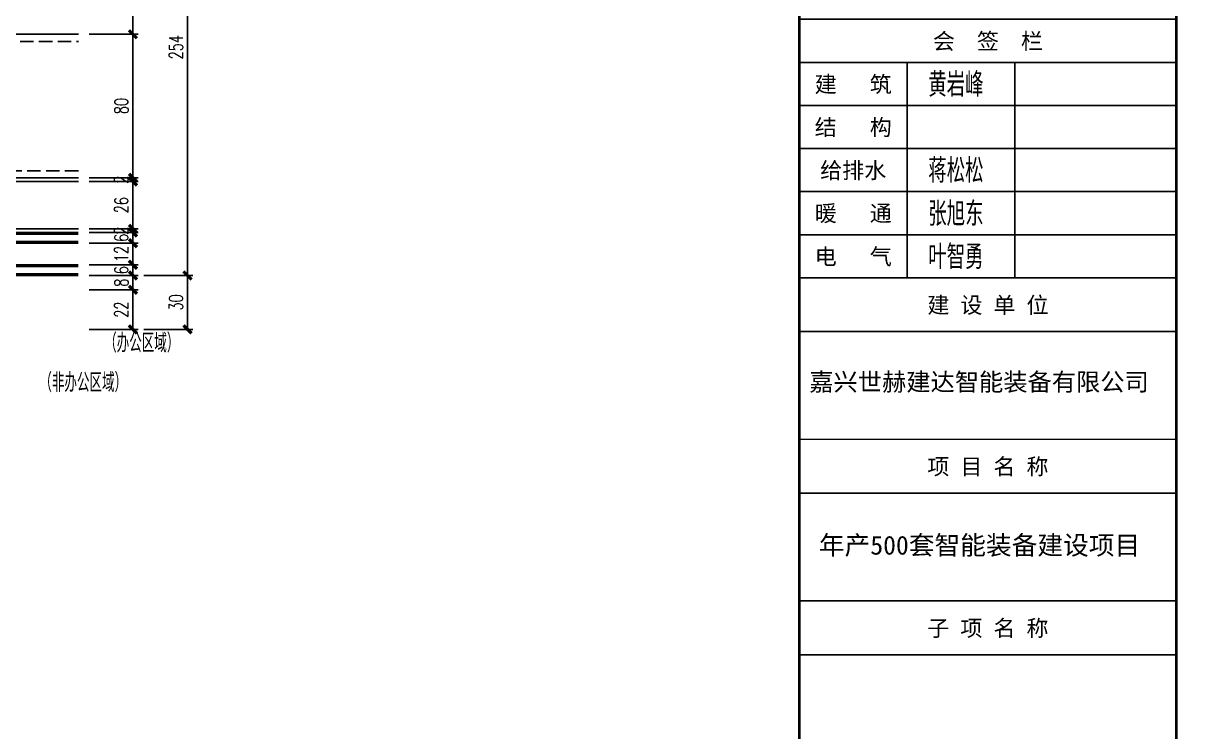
# Model space of a CAD drawing. Extents: x -160106 to 966792, y -663931 to 1550022.
# Drawn here: x -90693 to -90036, y -86298 to -85904 of the extents above; entities that cross this region are included whole.
import ezdxf
from ezdxf.enums import TextEntityAlignment as Align
from ezdxf.xclip import XClip

# ---------------------------------------------------------------- set-up
doc = ezdxf.new("R2010")
doc.units = 0
doc.linetypes.add('ZN-DASH', pattern=[0.35, 0.25, -0.1])
for name, color, linetype in [('!ZN1-填充-8', 8, 'Continuous'), ('!ZN1-文字-7', 7, 'Continuous'), ('!ZN3-玻璃幕墙-4', 4, 'Continuous'), ('!ZN4-焊缝-8', 8, 'Continuous'), ('!ZN4-辅助材料-1', 1, 'Continuous'), ('!ZN5-钢材投影-40', 40, 'Continuous'), ('!ZN5-铝材投影-112', 112, 'Continuous'), ('!ZN6-虚线-8', 8, 'ZN-DASH'), ('0-cxFrame', 155, 'Continuous'), ('20剖面图$0$A-HATCH-1', 252, 'Continuous'), ('20剖面图$0$AS-COLN', 6, 'Continuous'), ('DIM', 173, 'Continuous'), ('qianming', 155, 'Continuous'), ('焊缝', 8, 'Continuous')]:
    doc.layers.add(name, color=color, linetype=linetype)
doc.layers.add('0-cxText', color=131, linetype='Continuous', lineweight=25)
doc.styles.add('BZHZ', font='bzxw', dxfattribs={"width": 0.8, "bigfont": 'bzhz'})
doc.styles.add('cx_biaoti', font='')
doc.styles.add('cx_tuming', font='simhei.ttf')
doc.styles.add('cx_tuqian1', font='')
doc.styles.add('DHTEXT-1', font='ROMANS.shx', dxfattribs={"width": 0.7, "bigfont": 'CHINESE.shx'})
doc.styles.add('ZNTextStyle', font='ROMANS.shx', dxfattribs={"width": 0.7, "bigfont": 'CHINESE.shx'})
doc.styles.add('黑体', font='simhei.ttf', dxfattribs={"height": 12})
doc.styles.get('cx_biaoti').set_extended_font_data('SimSun')
doc.styles.get('cx_tuqian1').set_extended_font_data('SimSun')
doc.dimstyles.new('ZN3', dxfattribs={"dimscale": 3, "dimtxt": 2.5, "dimasz": 1.5, "dimexe": 1, "dimexo": 2, "dimgap": 0.9, "dimtad": 1, "dimdec": 0, "dimdsep": 46, "dimtxsty": 'DHTEXT-1', "dimblk": 'ARCHTICK', "dimcen": 2.5, "dimclrd": 173, "dimclre": 173, "dimclrt": 7, "dimazin": 2, "dimtfac": 1, "dimtix": 1, "dimtmove": 2, "dimatfit": 3, "dimfxl": 0, "dimarcsym": 0})

# ---------------------------------------------------------------- blocks, each defined once
blk = doc.blocks.new('*U798')
at = {"layer": '!ZN4-焊缝-8', "ltscale": 20}
h = blk.add_hatch(color=8, dxfattribs=at)
h.dxf.hatch_style = 1
h.paths.add_polyline_path([(4, 80, 0.414214), (0, 84), (0, 80)])
blk.add_lwpolyline([(0, 80), (4, 80, 0.414214), (0, 84)], format="xyb", close=True, dxfattribs=at)
at = {"layer": '!ZN5-钢材投影-40', "ltscale": 0.3}
for p, q in [((0, 80), (284.46, 80)), ((0, 0), (284.46, 0))]:
    blk.add_line(p, q, dxfattribs=at)
at = {"layer": '!ZN5-铝材投影-112'}
for p, q in [((0, -2), (284.46, -2)), ((0.3, -28.4), (284.46, -28.4))]:
    blk.add_line(p, q, dxfattribs=at)
at = {"layer": '!ZN6-虚线-8', "ltscale": 30}
for p, q in [((0, 76), (284.46, 76)), ((284.46, 4), (0, 4))]:
    blk.add_line(p, q, dxfattribs=at)
at = {"layer": '焊缝', "ltscale": 100}
blk.add_lwpolyline([(0, 80, -0.57735), (3.47, 74, 0.267949), (0, 76, -0.57735), (3.47, 70, 0.267949), (0, 72, -0.57735), (3.47, 66, 0.267949), (0, 68, -0.57735), (3.47, 62, 0.267949), (0, 64, -0.57735), (3.47, 58, 0.267949), (0, 60, -0.57735), (3.47, 54, 0.267949), (0, 56, -0.57735), (3.47, 50, 0.267949), (0, 52, -0.57735), (3.47, 46, 0.267949), (0, 48, -0.57735), (3.47, 42, 0.267949), (0, 44, -0.57735), (3.47, 38, 0.267949), (0, 40, -0.57735), (3.47, 34, 0.267949), (0, 36, -0.57735), (3.47, 30, 0.267949), (0, 32, -0.57735), (3.47, 26, 0.267949), (0, 28, -0.57735), (3.47, 22, 0.267949), (0, 24, -0.57735), (3.47, 18, 0.267949), (0, 20, -0.57735), (3.47, 14, 0.267949), (0, 16, -0.57735), (3.47, 10, 0.267949), (0, 12, -0.57735), (3.47, 6, 0.267949), (0, 8, -1), (0, 0, -1)], format="xyb", dxfattribs=at)
blk = doc.blocks.new('zjcx_lan_huiqian(Dragon)')
for p, q in [((-7000, -800), (0, -800)), ((-5000, -800), (-5000, -4800)), ((-3000, -800), (-3000, -4800)), ((-7000, -1600), (0, -1600)), ((-7000, -2400), (0, -2400)), ((-7000, -3200), (0, -3200)), ((-7000, -4000), (0, -4000))]:
    blk.add_line(p, q)
at = {"const_width": 30}
blk.add_lwpolyline([(-7000, 0), (0, 0)], dxfattribs=at)
blk.add_lwpolyline([(-7000, 0), (0, 0), (0, -4800), (-7000, -4800)], close=True, dxfattribs=at)
at = {"style": 'cx_biaoti'}
for s, p in [('会  签  栏', (-3500, -400)), ('建   筑', (-6000, -1200)), ('结   构', (-6000, -2000)), ('给排水', (-6000, -2800)), ('暖   通', (-6000, -3600)), ('电   气', (-6000, -4400))]:
    blk.add_text(s, height=300, dxfattribs=at).set_placement(p, align=Align.MIDDLE)
blk = doc.blocks.new('T-汇签(Dragon)')
at = {"layer": '0-cxFrame'}
blk.add_blockref('zjcx_lan_huiqian(Dragon)', (0, 0), dxfattribs=at)
at = {"layer": 'qianming', "style": 'BZHZ', "width": 0.8}
for s, p in [('黄岩峰', (-4094, -1189)), ('蒋松松', (-4094, -2789)), ('张旭东', (-4094, -3589)), ('叶智勇', (-4094, -4389))]:
    blk.add_text(s, height=450, dxfattribs=at).set_placement(p, align=Align.MIDDLE)
blk = doc.blocks.new('zjcx_lan_xiangmu(Dragon)')
for p, q in [((-7000, 9000), (0, 9000)), ((-7000, 6000), (0, 6000)), ((-7000, 3000), (0, 3000)), ((-5000, 1000), (-5000, 0))]:
    blk.add_line(p, q)
at = {"const_width": 30}
for points in [[(-7000, 10000), (0, 10000)], [(-7000, 7000), (0, 7000)], [(-7000, 7000), (0, 7000)], [(-7000, 4000), (0, 4000)], [(-7000, 4000), (0, 4000)], [(-7000, 1000), (0, 1000)], [(-7000, 0), (0, 0)]]:
    blk.add_lwpolyline(points, dxfattribs=at)
blk.add_lwpolyline([(-7000, 10000), (0, 10000), (0, 0), (-7000, 0)], close=True)
at = {"style": 'cx_biaoti'}
for s, p in [('建 设 单 位', (-3500, 9500)), ('项 目 名 称', (-3500, 6500)), ('子 项 名 称', (-3500, 3500)), ('工程编号', (-6013, 500))]:
    blk.add_text(s, height=300, dxfattribs=at).set_placement(p, align=Align.MIDDLE)
blk = doc.blocks.new('T-项目(Dragon)')
blk.add_blockref('zjcx_lan_xiangmu(Dragon)', (0, 0))
at = {"color": 3, "style": 'cx_tuming'}
for s, height, p in [('嘉兴世赫建达智能装备有限公司', 330, (-6816, 7901)), ('年产500套智能装备建设项目 ', 350, (-6638, 4859))]:
    blk.add_text(s, height=height, dxfattribs=at).set_placement(p)
blk = doc.blocks.new('zjcx_T2(Dragon)')
at = {"layer": '0-cxFrame', "const_width": 50}
blk.add_lwpolyline([(-7000, 40000), (0, 40000), (0, 0), (-7000, 0)], close=True, dxfattribs=at)
at = {"layer": '0-cxFrame'}
for name, p in [('T-汇签(Dragon)', (0, 29800)), ('T-项目(Dragon)', (0, 15000))]:
    blk.add_blockref(name, p, dxfattribs=at)
blk = doc.blocks.new('TK22.A2 L(Dragon)')
at = {"layer": '0-cxFrame', "const_width": 0.5}
for points in [[(-80, 10), (-574, 10), (-574, 410), (-80, 410)], [(-10, 10), (-80, 10), (-80, 410), (-10, 410)]]:
    blk.add_lwpolyline(points, close=True, dxfattribs=at)
at = {"layer": '0-cxFrame', "xscale": 0.01, "yscale": 0.01, "zscale": 0.01}
blk.add_blockref('zjcx_T2(Dragon)', (-10, 10), dxfattribs=at)
at = {"style": '黑体', "flags": 4}
blk.add_attdef('图幅', text='', height=3.3, dxfattribs=at).set_placement((-40, 3), align=Align.RIGHT)
at = {"layer": '0-cxText', "flags": 4}
for tag, height, style, p in [('建设单位', 3.5, 'cx_tuming', (-45, 240)), ('项目名称', 3.5, 'cx_tuming', (-45, 210)), ('子项名称', 3.5, 'cx_tuming', (-45, 180)), ('工程编号', 3.3, 'cx_tuqian1', (-35, 165)), ('图名1', 3.5, 'cx_tuming', (-45, 87)), ('图名2', 3.5, 'cx_tuming', (-45, 79)), ('图名3', 3.5, 'cx_tuming', (-45, 71)), ('出图日期', 3.3, 'cx_tuqian1', (-39, 60)), ('专业', 3.3, 'cx_tuqian1', (-55, 52)), ('版次', 3.3, 'cx_tuqian1', (-20, 44)), ('图号', 3.3, 'cx_tuqian1', (-55, 44))]:
    blk.add_attdef(tag, text='', height=height, dxfattribs=dict(at, style=style)).set_placement(p, align=Align.MIDDLE)
at = {"layer": 'Defpoints', "color": 6, "flags": 4}
for tag, height, style, p in [('tufu', 3.3, '黑体', (-12, 12)), ('dwfname', 4, 'cx_tuqian1', (-80, 3))]:
    blk.add_attdef(tag, text='', height=height, dxfattribs=dict(at, style=style)).set_placement(p, align=Align.RIGHT)
blk = doc.blocks.new('_ArchTick')
at = {"color": 0, "linetype": 'ByBlock', "const_width": 0.4}
blk.add_lwpolyline([(-0.5, -0.5), (0.5, 0.5)], dxfattribs=at)
blk = doc.blocks.new('*D1100')
at = {"layer": 'Defpoints', "color": 0, "ltscale": 30, "transparency": 16777216}
for p in [(-90662.94, -86037.93), (-90632.53, -86037.93), (-90662.94, -86043.93)]:
    blk.add_point(p, dxfattribs=at)
at = {"layer": 'DIM', "color": 173, "linetype": 'ByBlock', "lineweight": -2, "ltscale": 30, "transparency": 16777216}
for p, q in [((-90632.53, -86037.93), (-90632.53, -86033.43)), ((-90656.94, -86037.93), (-90629.53, -86037.93)), ((-90632.53, -86043.93), (-90632.53, -86037.93)), ((-90656.94, -86043.93), (-90629.53, -86043.93)), ((-90632.53, -86043.93), (-90632.53, -86048.43))]:
    blk.add_line(p, q, dxfattribs=at)
at = {"layer": 'DIM', "color": 173, "lineweight": -2, "ltscale": 30, "transparency": 16777216, "xscale": 4.5, "yscale": 4.5, "zscale": 4.5}
for p, rotation in [((-90632.53, -86037.93), 270), ((-90632.53, -86043.93), 90)]:
    blk.add_blockref('_ArchTick', p, dxfattribs=dict(at, rotation=rotation))
at = {"layer": 'DIM', "color": 7, "ltscale": 30, "transparency": 16777216, "insert": (-90638.98, -86040.93), "char_height": 7.5, "attachment_point": 5, "rotation": 90, "style": 'DHTEXT-1'}
blk.add_mtext('6', dxfattribs=at)
blk = doc.blocks.new('*D1101')
at = {"layer": 'Defpoints', "color": 0, "ltscale": 30, "transparency": 16777216}
for p in [(-90662.94, -86025.93), (-90662.94, -86037.93), (-90632.53, -86037.93)]:
    blk.add_point(p, dxfattribs=at)
at = {"layer": 'DIM', "color": 173, "linetype": 'ByBlock', "lineweight": -2, "ltscale": 30, "transparency": 16777216}
for p, q in [((-90632.53, -86025.93), (-90632.53, -86021.43)), ((-90656.94, -86025.93), (-90629.53, -86025.93)), ((-90632.53, -86025.93), (-90632.53, -86037.93)), ((-90656.94, -86037.93), (-90629.53, -86037.93)), ((-90632.53, -86037.93), (-90632.53, -86042.43))]:
    blk.add_line(p, q, dxfattribs=at)
at = {"layer": 'DIM', "color": 173, "lineweight": -2, "ltscale": 30, "transparency": 16777216, "xscale": 4.5, "yscale": 4.5, "zscale": 4.5}
for p, rotation in [((-90632.53, -86025.93), 270), ((-90632.53, -86037.93), 90)]:
    blk.add_blockref('_ArchTick', p, dxfattribs=dict(at, rotation=rotation))
at = {"layer": 'DIM', "color": 7, "ltscale": 30, "transparency": 16777216, "insert": (-90638.98, -86031.93), "char_height": 7.5, "attachment_point": 5, "rotation": 90, "style": 'DHTEXT-1'}
blk.add_mtext('12', dxfattribs=at)
blk = doc.blocks.new('*D1102')
at = {"layer": 'Defpoints', "color": 0, "ltscale": 30, "transparency": 16777216}
for p in [(-90662.94, -86019.93), (-90632.53, -86019.93), (-90662.94, -86025.93)]:
    blk.add_point(p, dxfattribs=at)
at = {"layer": 'DIM', "color": 173, "linetype": 'ByBlock', "lineweight": -2, "ltscale": 30, "transparency": 16777216}
for p, q in [((-90632.53, -86019.93), (-90632.53, -86015.43)), ((-90656.94, -86019.93), (-90629.53, -86019.93)), ((-90632.53, -86025.93), (-90632.53, -86019.93)), ((-90656.94, -86025.93), (-90629.53, -86025.93)), ((-90632.53, -86025.93), (-90632.53, -86030.43))]:
    blk.add_line(p, q, dxfattribs=at)
at = {"layer": 'DIM', "color": 173, "lineweight": -2, "ltscale": 30, "transparency": 16777216, "xscale": 4.5, "yscale": 4.5, "zscale": 4.5}
for p, rotation in [((-90632.53, -86019.93), 270), ((-90632.53, -86025.93), 90)]:
    blk.add_blockref('_ArchTick', p, dxfattribs=dict(at, rotation=rotation))
at = {"layer": 'DIM', "color": 7, "ltscale": 30, "transparency": 16777216, "insert": (-90638.98, -86022.93), "char_height": 7.5, "attachment_point": 5, "rotation": 90, "style": 'DHTEXT-1'}
blk.add_mtext('6', dxfattribs=at)
blk = doc.blocks.new('*D1103')
at = {"layer": 'Defpoints', "color": 0, "ltscale": 30, "transparency": 16777216}
for p in [(-90662.94, -86017.93), (-90662.94, -86019.93), (-90632.53, -86019.93)]:
    blk.add_point(p, dxfattribs=at)
at = {"layer": 'DIM', "color": 173, "linetype": 'ByBlock', "lineweight": -2, "ltscale": 30, "transparency": 16777216}
for p, q in [((-90632.53, -86017.93), (-90632.53, -86013.43)), ((-90656.94, -86017.93), (-90629.53, -86017.93)), ((-90656.94, -86019.93), (-90629.53, -86019.93)), ((-90632.53, -86017.93), (-90632.53, -86019.93)), ((-90632.53, -86019.93), (-90632.53, -86024.43))]:
    blk.add_line(p, q, dxfattribs=at)
at = {"layer": 'DIM', "color": 173, "lineweight": -2, "ltscale": 30, "transparency": 16777216, "xscale": 4.5, "yscale": 4.5, "zscale": 4.5}
for p, rotation in [((-90632.53, -86017.93), 270), ((-90632.53, -86019.93), 90)]:
    blk.add_blockref('_ArchTick', p, dxfattribs=dict(at, rotation=rotation))
at = {"layer": 'DIM', "color": 7, "ltscale": 30, "transparency": 16777216, "insert": (-90638.98, -86018.93), "char_height": 7.5, "attachment_point": 5, "rotation": 90, "style": 'DHTEXT-1'}
blk.add_mtext('2', dxfattribs=at)
blk = doc.blocks.new('*D1104')
at = {"layer": 'Defpoints', "color": 0, "ltscale": 30, "transparency": 16777216}
for p in [(-90662.94, -85991.53), (-90632.53, -85991.53), (-90662.94, -86017.93)]:
    blk.add_point(p, dxfattribs=at)
at = {"layer": 'DIM', "color": 173, "linetype": 'ByBlock', "lineweight": -2, "ltscale": 30, "transparency": 16777216}
for p, q in [((-90656.94, -85991.53), (-90629.53, -85991.53)), ((-90632.53, -86017.93), (-90632.53, -85991.53)), ((-90656.94, -86017.93), (-90629.53, -86017.93))]:
    blk.add_line(p, q, dxfattribs=at)
at = {"layer": 'DIM', "color": 173, "lineweight": -2, "ltscale": 30, "transparency": 16777216, "xscale": 4.5, "yscale": 4.5, "zscale": 4.5}
for p, rotation in [((-90632.53, -85991.53), 90), ((-90632.53, -86017.93), 270)]:
    blk.add_blockref('_ArchTick', p, dxfattribs=dict(at, rotation=rotation))
at = {"layer": 'DIM', "color": 7, "ltscale": 30, "transparency": 16777216, "insert": (-90638.98, -86004.73), "char_height": 7.5, "attachment_point": 5, "rotation": 90, "style": 'DHTEXT-1'}
blk.add_mtext('26', dxfattribs=at)
blk = doc.blocks.new('*D1105')
at = {"layer": 'Defpoints', "color": 0, "ltscale": 30, "transparency": 16777216}
for p in [(-90662.94, -85989.53), (-90662.94, -85991.53), (-90632.53, -85991.53)]:
    blk.add_point(p, dxfattribs=at)
at = {"layer": 'DIM', "color": 173, "linetype": 'ByBlock', "lineweight": -2, "ltscale": 30, "transparency": 16777216}
for p, q in [((-90656.94, -85989.53), (-90629.53, -85989.53)), ((-90632.53, -85989.53), (-90632.53, -85985.03)), ((-90632.53, -85989.53), (-90632.53, -85991.53)), ((-90656.94, -85991.53), (-90629.53, -85991.53)), ((-90632.53, -85991.53), (-90632.53, -85996.03))]:
    blk.add_line(p, q, dxfattribs=at)
at = {"layer": 'DIM', "color": 173, "lineweight": -2, "ltscale": 30, "transparency": 16777216, "xscale": 4.5, "yscale": 4.5, "zscale": 4.5}
for p, rotation in [((-90632.53, -85989.53), 270), ((-90632.53, -85991.53), 90)]:
    blk.add_blockref('_ArchTick', p, dxfattribs=dict(at, rotation=rotation))
at = {"layer": 'DIM', "color": 7, "ltscale": 30, "transparency": 16777216, "insert": (-90638.98, -85990.53), "char_height": 7.5, "attachment_point": 5, "rotation": 90, "style": 'DHTEXT-1'}
blk.add_mtext('2', dxfattribs=at)
blk = doc.blocks.new('*D1106')
at = {"layer": 'Defpoints', "color": 0, "ltscale": 30, "transparency": 16777216}
for p in [(-90662.94, -85909.53), (-90632.53, -85909.53), (-90662.94, -85989.53)]:
    blk.add_point(p, dxfattribs=at)
at = {"layer": 'DIM', "color": 173, "linetype": 'ByBlock', "lineweight": -2, "ltscale": 30, "transparency": 16777216}
for p, q in [((-90656.94, -85909.53), (-90629.53, -85909.53)), ((-90632.53, -85989.53), (-90632.53, -85909.53)), ((-90656.94, -85989.53), (-90629.53, -85989.53))]:
    blk.add_line(p, q, dxfattribs=at)
at = {"layer": 'DIM', "color": 173, "lineweight": -2, "ltscale": 30, "transparency": 16777216, "xscale": 4.5, "yscale": 4.5, "zscale": 4.5}
for p, rotation in [((-90632.53, -85909.53), 90), ((-90632.53, -85989.53), 270)]:
    blk.add_blockref('_ArchTick', p, dxfattribs=dict(at, rotation=rotation))
at = {"layer": 'DIM', "color": 7, "ltscale": 30, "transparency": 16777216, "insert": (-90638.98, -85949.53), "char_height": 7.5, "attachment_point": 5, "rotation": 90, "style": 'DHTEXT-1'}
blk.add_mtext('80', dxfattribs=at)
blk = doc.blocks.new('*D1107')
at = {"layer": 'Defpoints', "color": 0, "ltscale": 30, "transparency": 16777216}
for p in [(-90662.94, -85789.53), (-90662.94, -85909.53), (-90632.53, -85909.53)]:
    blk.add_point(p, dxfattribs=at)
at = {"layer": 'DIM', "color": 173, "linetype": 'ByBlock', "lineweight": -2, "ltscale": 30, "transparency": 16777216}
for p, q in [((-90656.94, -85789.53), (-90629.53, -85789.53)), ((-90632.53, -85789.53), (-90632.53, -85909.53)), ((-90656.94, -85909.53), (-90629.53, -85909.53))]:
    blk.add_line(p, q, dxfattribs=at)
at = {"layer": 'DIM', "color": 173, "lineweight": -2, "ltscale": 30, "transparency": 16777216, "xscale": 4.5, "yscale": 4.5, "zscale": 4.5}
for p, rotation in [((-90632.53, -85789.53), 90), ((-90632.53, -85909.53), 270)]:
    blk.add_blockref('_ArchTick', p, dxfattribs=dict(at, rotation=rotation))
at = {"layer": 'DIM', "color": 7, "ltscale": 30, "transparency": 16777216, "insert": (-90638.98, -85849.53), "char_height": 7.5, "attachment_point": 5, "rotation": 90, "style": 'DHTEXT-1'}
blk.add_mtext('120', dxfattribs=at)
blk = doc.blocks.new('*D1108')
at = {"layer": 'Defpoints', "color": 0, "ltscale": 30, "transparency": 16777216}
for p in [(-90662.94, -86043.93), (-90662.94, -86051.93), (-90632.53, -86051.93)]:
    blk.add_point(p, dxfattribs=at)
at = {"layer": 'DIM', "color": 173, "linetype": 'ByBlock', "lineweight": -2, "ltscale": 30, "transparency": 16777216}
for p, q in [((-90632.53, -86043.93), (-90632.53, -86039.43)), ((-90656.94, -86043.93), (-90629.53, -86043.93)), ((-90632.53, -86043.93), (-90632.53, -86051.93)), ((-90656.94, -86051.93), (-90629.53, -86051.93)), ((-90632.53, -86051.93), (-90632.53, -86056.43))]:
    blk.add_line(p, q, dxfattribs=at)
at = {"layer": 'DIM', "color": 173, "lineweight": -2, "ltscale": 30, "transparency": 16777216, "xscale": 4.5, "yscale": 4.5, "zscale": 4.5}
for p, rotation in [((-90632.53, -86043.93), 270), ((-90632.53, -86051.93), 90)]:
    blk.add_blockref('_ArchTick', p, dxfattribs=dict(at, rotation=rotation))
at = {"layer": 'DIM', "color": 7, "ltscale": 30, "transparency": 16777216, "insert": (-90638.98, -86047.93), "char_height": 7.5, "attachment_point": 5, "rotation": 90, "style": 'DHTEXT-1'}
blk.add_mtext('8', dxfattribs=at)
blk = doc.blocks.new('*D1109')
at = {"layer": 'Defpoints', "color": 0, "ltscale": 30, "transparency": 16777216}
for p in [(-90662.94, -86051.93), (-90632.53, -86051.93), (-90662.94, -86073.93)]:
    blk.add_point(p, dxfattribs=at)
at = {"layer": 'DIM', "color": 173, "linetype": 'ByBlock', "lineweight": -2, "ltscale": 30, "transparency": 16777216}
for p, q in [((-90656.94, -86051.93), (-90629.53, -86051.93)), ((-90632.53, -86073.93), (-90632.53, -86051.93)), ((-90656.94, -86073.93), (-90629.53, -86073.93))]:
    blk.add_line(p, q, dxfattribs=at)
at = {"layer": 'DIM', "color": 173, "lineweight": -2, "ltscale": 30, "transparency": 16777216, "xscale": 4.5, "yscale": 4.5, "zscale": 4.5}
for p, rotation in [((-90632.53, -86051.93), 90), ((-90632.53, -86073.93), 270)]:
    blk.add_blockref('_ArchTick', p, dxfattribs=dict(at, rotation=rotation))
at = {"layer": 'DIM', "color": 7, "ltscale": 30, "transparency": 16777216, "insert": (-90638.98, -86062.93), "char_height": 7.5, "attachment_point": 5, "rotation": 90, "style": 'DHTEXT-1'}
blk.add_mtext('22', dxfattribs=at)
blk = doc.blocks.new('*D1110')
at = {"layer": 'Defpoints', "color": 0, "ltscale": 30, "transparency": 16777216}
for p in [(-90632.53, -86043.93), (-90602.12, -86043.93), (-90632.53, -86073.93)]:
    blk.add_point(p, dxfattribs=at)
at = {"layer": 'DIM', "color": 173, "linetype": 'ByBlock', "lineweight": -2, "ltscale": 30, "transparency": 16777216}
for p, q in [((-90626.53, -86043.93), (-90599.12, -86043.93)), ((-90602.12, -86073.93), (-90602.12, -86043.93)), ((-90626.53, -86073.93), (-90599.12, -86073.93))]:
    blk.add_line(p, q, dxfattribs=at)
at = {"layer": 'DIM', "color": 173, "lineweight": -2, "ltscale": 30, "transparency": 16777216, "xscale": 4.5, "yscale": 4.5, "zscale": 4.5}
for p, rotation in [((-90602.12, -86043.93), 90), ((-90602.12, -86073.93), 270)]:
    blk.add_blockref('_ArchTick', p, dxfattribs=dict(at, rotation=rotation))
at = {"layer": 'DIM', "color": 7, "ltscale": 30, "transparency": 16777216, "insert": (-90608.57, -86058.93), "char_height": 7.5, "attachment_point": 5, "rotation": 90, "style": 'DHTEXT-1'}
blk.add_mtext('30', dxfattribs=at)
blk = doc.blocks.new('*D1111')
at = {"layer": 'Defpoints', "color": 0, "ltscale": 30, "transparency": 16777216}
for p in [(-90632.53, -85789.53), (-90632.53, -86043.93), (-90602.12, -86043.93)]:
    blk.add_point(p, dxfattribs=at)
at = {"layer": 'DIM', "color": 173, "linetype": 'ByBlock', "lineweight": -2, "ltscale": 30, "transparency": 16777216}
for p, q in [((-90626.53, -85789.53), (-90599.12, -85789.53)), ((-90602.12, -85789.53), (-90602.12, -86043.93)), ((-90626.53, -86043.93), (-90599.12, -86043.93))]:
    blk.add_line(p, q, dxfattribs=at)
at = {"layer": 'DIM', "color": 173, "lineweight": -2, "ltscale": 30, "transparency": 16777216, "xscale": 4.5, "yscale": 4.5, "zscale": 4.5}
for p, rotation in [((-90602.12, -85789.53), 90), ((-90602.12, -86043.93), 270)]:
    blk.add_blockref('_ArchTick', p, dxfattribs=dict(at, rotation=rotation))
at = {"layer": 'DIM', "color": 7, "ltscale": 30, "transparency": 16777216, "insert": (-90608.57, -85916.73), "char_height": 7.5, "attachment_point": 5, "rotation": 90, "style": 'DHTEXT-1'}
blk.add_mtext('254', dxfattribs=at)
blk = doc.blocks.new('*U1118')
at = {"layer": '!ZN1-填充-8'}
h = blk.add_hatch(dxfattribs=at)
h.set_pattern_fill('ANSI37', color=256, scale=0.5, style=0)
h.set_pattern_definition([(45, (6, 0), (-1.12253, 1.12253), []), (135, (6, 0), (-1.12253, -1.12253), [])])
h.paths.add_polyline_path([(0, 5), (0, 19), (1, 18), (14, 18), (14, 17.75), (12, 15.75), (12, 8.25), (14, 6.25), (14, 6), (1, 6)])
h = blk.add_hatch(dxfattribs=at)
h.set_pattern_fill('DOTS', color=8, style=0)
h.set_pattern_definition([(0, (6, 0), (0.79375, 1.5875), [0, -1.5875])])
h.paths.add_polyline_path([(13, 15.34), (13, 8.66), (14.41, 7.25), (17.8, 7.25), (17.8, 16.75), (14.41, 16.75)])
for points in [[(18.75, 18), (14, 18), (14, 17.75), (18.75, 17.75)], [(18.75, 6.25), (14, 6.25), (14, 6), (18.75, 6)]]:
    blk.add_hatch(color=256, dxfattribs=at).paths.add_polyline_path(points)
for p, q in [((0, 23), (309.98, 23)), ((0, 19), (309.98, 19)), ((0, 5), (309.98, 5)), ((0, 1), (309.98, 1))]:
    blk.add_line(p, q, dxfattribs=at)
at = {"layer": '!ZN3-玻璃幕墙-4'}
for points in [[(309.98, 24), (1, 24), (0, 23), (0, 19), (1, 18), (309.98, 18)], [(309.98, 6), (1, 6), (0, 5), (0, 1), (1, 0), (309.98, 0)]]:
    blk.add_lwpolyline(points, dxfattribs=at)
at = {"layer": '!ZN4-辅助材料-1'}
for points in [[(0, 5), (0, 19), (1, 18), (14, 18), (14, 17.75), (12, 15.75), (12, 8.25), (12, 8.25), (14, 6.25), (14, 6), (1, 6), (0, 5)], [(12, 15.75), (12, 8.25), (14, 6.25), (19, 6.25), (19, 17.75), (14, 17.75)], [(13, 15.34), (13, 8.66), (14.41, 7.25), (17.8, 7.25), (17.8, 16.75), (14.41, 16.75)], [(18.75, 18), (14, 18), (14, 17.75), (18.75, 17.75)], [(18.75, 6.25), (14, 6.25), (14, 6), (18.75, 6)]]:
    blk.add_lwpolyline(points, close=True, dxfattribs=at)
blk.add_lwpolyline([(18.4, 17.75), (18.4, 17.65), (14.04, 17.65), (12.1, 15.71), (12.1, 8.29), (14.04, 6.35), (18.4, 6.35), (18.4, 6.25), (18.4, 6.35)], dxfattribs=at)
at = {"layer": 'Defpoints', "color": 250}
for p in [(0, 24), (0, 18), (0, 6), (0, 0), (12, 6)]:
    blk.add_point(p, dxfattribs=at)
blk = doc.blocks.new('20250828132035')
at = {"layer": '20剖面图$0$A-HATCH-1'}
h = blk.add_hatch(dxfattribs=at)
h.set_pattern_fill('混凝土', color=256, scale=50)
h.set_pattern_definition([(50, (1654310.4, -568157.45), (358.63009, -31.376067), [37.5, -412.5]), (355, (1654310.4, -568157.45), (-69.37567, 376.09607), [30, -330]), (100.4514, (1654340.3, -568160.07), (289.25469, 344.71977), [31.870095, -350.571056]), (46.1842, (1654310.4, -568057.45), (533.62052, -82.75951), [56.25, -618.75]), (96.6356, (1654354.87, -568064.35), (467.33135, 487.05894), [47.80514, -525.8565]), (351.1842, (1654310.4, -568057.45), (467.33097, 487.0593), [45, -495]), (21, (1654360.4, -568082.45), (298.453526, -201.309445), [37.5, -412.5]), (326, (1654360.4, -568082.45), (121.657666, 362.57502), [30, -330]), (71.4514, (1654385.27, -568099.23), (420.111314, 161.26525), [31.870095, -350.571056]), (37.5, (1654310.4, -568157.45), (6.079928, 166.446927), [0, -326, 0, -335, 0, -331.25]), (7.5, (1654310.4, -568157.45), (131.534769, 197.205856), [0, -191, 0, -318.5, 0, -126.25]), (327.5, (1654198.9, -568157.45), (266.911218, -11.277436), [0, -125, 0, -390, 0, -517.5]), (317.5, (1654148.9, -568157.45), (291.593085, 50.05249), [0, -162.5, 0, -259, 0, -367.5])])
h.paths.add_polyline_path([(-15000, -200), (0, -200), (0, 0), (-15000, 0)])
at = {"layer": '20剖面图$0$AS-COLN'}
blk.add_lwpolyline([(-15300, -200), (0, -200), (0, 0), (-15300, 0)], dxfattribs=at)

msp = doc.modelspace()

# ---------------------------------------------------------------- block references
at = {"layer": '!ZN3-玻璃幕墙-4', "rotation": 359.9999964509936}
msp.add_blockref('*U1118', (-90972.93, -86043.93), dxfattribs=at)
at = {"layer": '!ZN5-铝材投影-112', "ltscale": 100}
msp.add_blockref('*U798', (-90947.4, -85989.53), dxfattribs=at)
at = {"ltscale": 50}
ref = msp.add_blockref('20250828132035', (-80273.87, -86085.54), dxfattribs=at)
XClip(ref).set_block_clipping_path([(-96.7647989804, -640.091455574), (814.8825443383, 367.4414649424)])
at = {"layer": '0-cxFrame', "xscale": 3, "yscale": 3, "zscale": 3}
msp.add_blockref('TK22.A2 L(Dragon)', (-90021.4, -86825.19), dxfattribs=at)

# ---------------------------------------------------------------- texts
at = {"layer": '!ZN1-文字-7', "color": 1, "ltscale": 20, "style": 'ZNTextStyle', "width": 0.7}
for s, p in [('（办公区域）', (-90648.57, -86081.5)), ('（非办公区域）', (-90684.65, -86103.54))]:
    msp.add_text(s, height=10.5, dxfattribs=at).set_placement(p, align=Align.MIDDLE_LEFT)

# ---------------------------------------------------------------- dimensions: what is measured, and where the dimension line sits
at = {"layer": 'DIM', "ltscale": 30}
for base, p1, p2, picture, middle in [((-90632.53, -85909.53), (-90662.94, -85789.53), (-90662.94, -85909.53), '*D1107', (-90638.98, -85849.53)), ((-90602.12, -86043.93), (-90632.53, -85789.53), (-90632.53, -86043.93), '*D1111', (-90608.57, -85916.73)), ((-90632.53, -85909.53), (-90662.94, -85989.53), (-90662.94, -85909.53), '*D1106', (-90638.98, -85949.53)), ((-90632.53, -85991.53), (-90662.94, -85989.53), (-90662.94, -85991.53), '*D1105', (-90638.98, -85990.53)), ((-90632.53, -85991.53), (-90662.94, -86017.93), (-90662.94, -85991.53), '*D1104', (-90638.98, -86004.73)), ((-90632.53, -86019.93), (-90662.94, -86017.93), (-90662.94, -86019.93), '*D1103', (-90638.98, -86018.93)), ((-90632.53, -86019.93), (-90662.94, -86025.93), (-90662.94, -86019.93), '*D1102', (-90638.98, -86022.93)), ((-90632.53, -86037.93), (-90662.94, -86025.93), (-90662.94, -86037.93), '*D1101', (-90638.98, -86031.93)), ((-90632.53, -86037.93), (-90662.94, -86043.93), (-90662.94, -86037.93), '*D1100', (-90638.98, -86040.93)), ((-90632.53, -86051.93), (-90662.94, -86043.93), (-90662.94, -86051.93), '*D1108', (-90638.98, -86047.93)), ((-90602.12, -86043.93), (-90632.53, -86073.93), (-90632.53, -86043.93), '*D1110', (-90608.57, -86058.93)), ((-90632.53, -86051.93), (-90662.94, -86073.93), (-90662.94, -86051.93), '*D1109', (-90638.98, -86062.93))]:
    dim = msp.add_linear_dim(base=base, p1=p1, p2=p2, angle=90, dimstyle='ZN3', dxfattribs=at)
    dim.commit()
    dim.dimension.update_dxf_attribs({"geometry": picture, "text_midpoint": middle})

doc.saveas('drawing.dxf')
